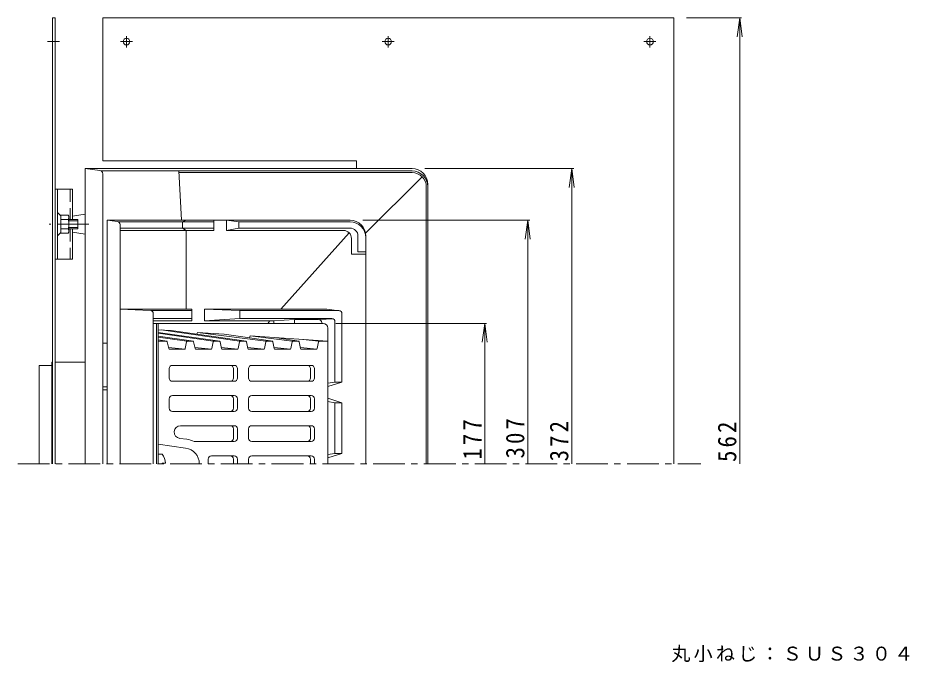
# Model space of a CAD drawing. Units: millimetres, scale not verified. Extents: x -448 to 408, y -549 to 465.
# Drawn here: x -231 to 331, y 59 to 465 of the extents above; entities that cross this region are included whole.
import ezdxf

# ---------------------------------------------------------------- set-up
doc = ezdxf.new("R2010")
doc.units = ezdxf.units.MM
doc.header["$LTSCALE"] = 4
doc.linetypes.add('CHAIN1', pattern=[8, 5, -1, 1, -1])
doc.linetypes.add('DASHED2', pattern=[3, 2, -1])
for name, color, linetype, lineweight in [('2-0__2-c_Shi', 4, 'Continuous', 9), ('2-1__2-9_Kut', 6, 'Continuous', 9), ('2-2__2-b_Tat', 3, 'Continuous', 9), ('2-4__2-3_Kyo', 7, 'Continuous', 9), ('2-5__2-4_A_b', 7, 'Continuous', 9), ('2-8__2-6_B_b', 2, 'Continuous', 9), ('2-A_2-Aﾚｲﾔ', 2, 'Continuous', 9)]:
    doc.layers.add(name, color=color, linetype=linetype, lineweight=lineweight)
doc.styles.add('ＭＳ ゴシック', font='')
doc.styles.get('ＭＳ ゴシック').set_extended_font_data('MS Gothic')

msp = doc.modelspace()

# ---------------------------------------------------------------- linework, layer by layer
at = {"layer": '2-0__2-c_Shi'}
for p, q in [((17.187, 370.346), (-188.813, 370.346)), ((-179.542, 369.082), (-188.813, 370.346)), ((-188.813, 370.346), (-188.813, 184.347)), ((17.187, 368.846), (-178.837, 368.846)), ((-177.813, 367.101), (-177.813, 184.347)), ((-129.729, 368.846), (-128.114, 337.847)), ((17.187, 367.847), (-129.677, 367.847)), ((-12.068, 329.717), (23.547, 365.215)), ((27.187, 360.346), (27.187, 184.347)), ((26.187, 358.847), (26.187, 184.347)), ((-196.813, 340.346), (-188.813, 341.577)), ((-196.813, 340.346), (-196.813, 338.346)), ((-196.813, 332.347), (-196.813, 330.346)), ((-196.813, 330.346), (-188.813, 329.116)), ((-177.813, 260.347), (-174.891, 260.15)), ((-174.891, 260.347), (-177.813, 260.347)), ((-209.772, 248.347), (-209.413, 248.347)), ((-209.772, 248.347), (-209.772, 184.347)), ((-207.813, 248.347), (-188.813, 248.347)), ((-217.772, 246.347), (-209.772, 246.347)), ((-217.772, 246.347), (-217.772, 184.347)), ((-177.813, 232.847), (-174.891, 232.847)), ((-174.891, 230.977), (-177.813, 230.846))]:
    msp.add_line(p, q, dxfattribs=at)
at = {"layer": '2-0__2-c_Shi', "linetype": 'CHAIN1'}
for p, q in [((-186.511, 335.346), (-211.522, 335.346)), ((-231.303, 184.347), (199.305, 184.347))]:
    msp.add_line(p, q, dxfattribs=at)
at = {"layer": '2-0__2-c_Shi'}
for centre, radius, end in [((-179.813, 367.101), 2, 82.23445), ((17.187, 360.346), 10, 90), ((17.187, 358.846), 10, 90), ((17.187, 358.847), 9, 90)]:
    msp.add_arc(centre, radius, 0, end, dxfattribs=at)
at = {"layer": '2-1__2-9_Kut'}
for p, q in [((-21.891, 337.847), (-174.891, 337.847)), ((-168.643, 337.066), (-174.891, 337.847)), ((-174.891, 337.847), (-174.891, 184.347)), ((-127.508, 336.847), (-125.099, 337.847)), ((-107.818, 337.847), (-107.818, 331.347)), ((-99.818, 337.847), (-99.818, 331.347)), ((-91.891, 336.847), (-99.818, 337.847)), ((-107.818, 336.847), (-167.952, 336.847)), ((-166.891, 335.081), (-166.891, 184.347)), ((-107.818, 332.847), (-166.891, 332.847)), ((-127.508, 336.847), (-127.508, 332.847)), ((-99.818, 331.347), (-91.891, 332.847)), ((-91.891, 336.847), (-91.891, 332.847)), ((-21.891, 336.847), (-91.891, 336.847)), ((-21.891, 332.847), (-91.891, 332.847)), ((-107.818, 331.347), (-166.891, 331.347)), ((-26.029, 331.347), (-99.818, 331.347)), ((-65.594, 281.846), (-22.418, 329.804)), ((-21.029, 326.347), (-21.029, 316.347)), ((-16.891, 327.847), (-16.891, 317.847)), ((-11.891, 327.846), (-11.891, 194.915)), ((-11.891, 316.347), (-21.029, 316.347)), ((-11.891, 317.847), (-16.891, 317.847)), ((-121.619, 281.846), (-166.891, 281.846)), ((-147.796, 280.937), (-166.891, 281.846)), ((-121.619, 281.846), (-121.619, 274.346)), ((-113.619, 281.846), (-113.619, 274.346)), ((-91.391, 280.847), (-113.619, 281.846)), ((-36.485, 281.846), (-113.619, 281.846)), ((-36.485, 281.846), (-28.704, 280.83)), ((-121.619, 280.847), (-147.288, 280.847)), ((-145.891, 278.94), (-145.891, 184.347)), ((-121.619, 275.846), (-145.891, 275.846)), ((-113.619, 274.346), (-91.391, 275.846)), ((-91.391, 280.847), (-91.391, 275.846)), ((-28.963, 280.847), (-91.391, 280.847)), ((-33.391, 275.846), (-91.391, 275.846)), ((-41.123, 275.178), (-32.781, 275.751)), ((-26.963, 278.847), (-26.963, 235.846)), ((-145.891, 274.346), (-121.619, 274.346)), ((-113.619, 274.346), (-69.916, 274.346)), ((-73.697, 272.847), (-72.346, 274.347)), ((-69.916, 274.347), (-56.891, 275.273)), ((-69.916, 272.847), (-69.916, 274.347)), ((-41.733, 275.273), (-56.891, 275.273)), ((-56.891, 272.847), (-56.891, 275.273)), ((-39.733, 273.273), (-39.733, 272.847)), ((-31.391, 273.846), (-31.391, 235.846)), ((-35.892, 233.033), (-26.963, 235.846)), ((-35.892, 235.179), (-31.391, 235.846)), ((-26.963, 235.846), (-31.391, 235.846)), ((-26.963, 222.847), (-35.892, 225.66)), ((-35.892, 223.514), (-31.391, 222.847)), ((-26.963, 222.847), (-31.391, 222.847)), ((-31.391, 222.847), (-31.391, 190.846)), ((-26.963, 222.847), (-26.963, 190.846)), ((-11.891, 194.915), (-11.891, 184.347)), ((-35.892, 188.033), (-26.963, 190.846)), ((-35.892, 190.179), (-31.391, 190.846)), ((-26.963, 190.846), (-31.391, 190.846))]:
    msp.add_line(p, q, dxfattribs=at)
msp.add_lwpolyline([(-127.508, 332.847), (-125.099, 331.347), (-125.099, 281.846)], dxfattribs=at)
for centre, radius, end in [((-21.891, 327.846), 10, 90), ((-168.891, 335.081), 2, 82.87463), ((-21.891, 326.847), 10, 90), ((-21.891, 327.847), 5, 90), ((-26.029, 326.347), 5, 90), ((-147.891, 278.94), 2, 87.27368), ((-33.391, 273.846), 2, 90), ((-28.963, 278.847), 2, 90), ((-41.733, 273.273), 2, 90)]:
    msp.add_arc(centre, radius, 0, end, dxfattribs=at)
at = {"layer": '2-2__2-b_Tat'}
for p, q in [((-38.891, 272.847), (-145.891, 272.847)), ((-143.891, 184.347), (-143.891, 272.847)), ((-142.891, 272.847), (-142.891, 184.347)), ((-35.892, 269.846), (-35.892, 184.347)), ((-142.891, 268.847), (-134.556, 268.281)), ((-142.891, 267.11), (-103.887, 261.592)), ((-108.129, 261.592), (-142.891, 266.601)), ((-142.891, 264.759), (-120.504, 261.592)), ((-124.746, 261.592), (-142.891, 264.206)), ((-91.512, 261.592), (-140.936, 268.714)), ((-134.556, 268.281), (-87.27, 261.592)), ((-118.39, 265.994), (-118.143, 267.168)), ((-118.143, 267.168), (-74.895, 261.592)), ((-118.143, 267.168), (-101.172, 266.018)), ((-70.654, 261.592), (-101.172, 266.018)), ((-85.166, 263.696), (-84.909, 264.915)), ((-84.909, 264.915), (-58.278, 261.592)), ((-84.909, 264.915), (-35.892, 261.592)), ((-142.891, 262.389), (-137.253, 261.592)), ((-141.495, 261.592), (-142.891, 261.793)), ((-137.648, 261.592), (-142.891, 261.592)), ((-136.152, 256.948), (-137.162, 261.207)), ((-124.898, 261.188), (-125.728, 256.967)), ((-120.951, 261.592), (-124.408, 261.592)), ((-119.53, 256.956), (-120.463, 261.199)), ((-108.213, 261.195), (-109.107, 256.96)), ((-104.293, 261.592), (-107.724, 261.592)), ((-102.91, 256.961), (-103.804, 261.195)), ((-91.596, 261.195), (-92.489, 256.961)), ((-87.676, 261.592), (-91.107, 261.592)), ((-86.293, 256.961), (-87.187, 261.195)), ((-74.979, 261.195), (-75.873, 256.961)), ((-71.059, 261.592), (-74.49, 261.592)), ((-69.676, 256.96), (-70.57, 261.195)), ((-67.938, 263.764), (-54.038, 261.592)), ((-58.361, 261.195), (-59.256, 256.96)), ((-54.444, 261.592), (-57.872, 261.592)), ((-53.059, 256.96), (-53.955, 261.195)), ((-51.675, 262.662), (-41.652, 261.592)), ((-41.736, 261.196), (-42.638, 256.96)), ((-41.248, 261.592), (-35.892, 261.592)), ((-136.287, 257.638), (-125.807, 256.564)), ((-126.219, 256.564), (-135.665, 256.564)), ((-119.67, 257.638), (-109.19, 256.564)), ((-109.596, 256.564), (-119.041, 256.564)), ((-103.053, 257.638), (-92.573, 256.564)), ((-92.979, 256.564), (-102.421, 256.564)), ((-86.436, 257.638), (-75.956, 256.564)), ((-76.362, 256.564), (-85.804, 256.564)), ((-69.819, 257.638), (-59.34, 256.564)), ((-59.745, 256.564), (-69.187, 256.564)), ((-53.202, 257.638), (-42.722, 256.564)), ((-43.127, 256.564), (-52.57, 256.564)), ((-135.82, 244.347), (-135.82, 238.346)), ((-133.82, 246.347), (-94.927, 246.347)), ((-95.402, 238.346), (-95.402, 244.347)), ((-92.927, 238.346), (-92.927, 244.347)), ((-85.856, 238.346), (-85.856, 244.347)), ((-46.377, 246.347), (-83.856, 246.347)), ((-46.851, 244.347), (-46.851, 238.346)), ((-44.377, 244.347), (-44.377, 238.346)), ((-133.82, 236.347), (-94.927, 236.347)), ((-46.377, 236.347), (-83.856, 236.347)), ((-135.82, 225.347), (-135.82, 219.346)), ((-133.82, 227.346), (-94.927, 227.346)), ((-95.402, 219.346), (-95.402, 225.347)), ((-92.927, 219.346), (-92.927, 225.347)), ((-85.856, 219.346), (-85.856, 225.347)), ((-46.377, 227.346), (-83.856, 227.346)), ((-46.851, 225.347), (-46.851, 219.346)), ((-44.377, 225.347), (-44.377, 219.346)), ((-133.82, 217.347), (-94.927, 217.347)), ((-46.377, 217.347), (-83.856, 217.347)), ((-94.927, 208.346), (-128.743, 208.346)), ((-83.856, 208.346), (-46.377, 208.346)), ((-95.402, 200.347), (-95.402, 206.347)), ((-92.927, 200.347), (-92.927, 206.347)), ((-85.856, 206.347), (-85.856, 200.347)), ((-46.851, 200.347), (-46.851, 206.347)), ((-44.377, 200.347), (-44.377, 206.347)), ((-129.282, 200.383), (-124.79, 199.771)), ((-94.927, 198.347), (-120.085, 198.347)), ((-83.856, 198.347), (-46.377, 198.347)), ((-142.891, 196.619), (-125.541, 194.255)), ((-111.235, 187.347), (-111.235, 184.347)), ((-109.235, 189.347), (-94.927, 189.347)), ((-95.402, 187.347), (-95.402, 184.347)), ((-92.927, 187.347), (-92.927, 184.347)), ((-85.856, 184.347), (-85.856, 187.347)), ((-46.377, 189.347), (-83.856, 189.347)), ((-46.851, 187.347), (-46.851, 184.347)), ((-44.377, 187.347), (-44.377, 184.347))]:
    msp.add_line(p, q, dxfattribs=at)
for centre, radius, start, end in [((-38.891, 269.846), 3, 0, 90), ((-137.648, 261.091), 0.5, 13.34358, 90), ((-124.408, 261.091), 0.5, 90, 168.87881), ((-120.951, 261.091), 0.5, 12.4001, 90), ((-107.724, 261.091), 0.5, 90, 168.08211), ((-104.293, 261.091), 0.5, 11.91512, 90), ((-91.107, 261.091), 0.5, 90, 168.08488), ((-87.676, 261.091), 0.5, 11.91512, 90), ((-74.49, 261.091), 0.5, 90, 168.08488), ((-71.059, 261.091), 0.5, 11.91789, 90), ((-57.872, 261.091), 0.5, 90, 168.07655), ((-54.444, 261.091), 0.5, 11.93852, 90), ((-41.248, 261.091), 0.5, 90, 167.98415), ((-135.665, 257.064), 0.5, 193.34358, 270), ((-126.219, 257.064), 0.5, 270, 348.8788), ((-119.041, 257.064), 0.5, 192.4001, 270), ((-109.596, 257.064), 0.5, 270, 348.08211), ((-102.421, 257.064), 0.5, 191.91512, 270), ((-92.979, 257.064), 0.5, 270, 348.08488), ((-85.804, 257.064), 0.5, 191.91512, 270), ((-76.362, 257.064), 0.5, 270, 348.08488), ((-69.187, 257.064), 0.5, 191.91789, 270), ((-59.745, 257.064), 0.5, 270, 348.07654), ((-52.57, 257.064), 0.5, 191.93852, 270), ((-43.127, 257.064), 0.5, 270, 347.98415), ((-133.82, 244.347), 2, 90, 180), ((-97.402, 244.347), 2, 0, 90), ((-94.927, 244.347), 2, 0, 90), ((-83.856, 244.347), 2, 90, 180), ((-48.851, 244.347), 2, 0, 90), ((-46.377, 244.347), 2, 0, 90), ((-133.82, 238.346), 2, 180, 270), ((-97.402, 238.346), 2, 270, 0), ((-94.927, 238.346), 2, 270, 0), ((-83.856, 238.346), 2, 180, 270), ((-48.851, 238.346), 2, 270, 0), ((-46.377, 238.346), 2, 270, 0), ((-133.82, 225.347), 2, 90, 180), ((-97.402, 225.347), 2, 0, 90), ((-94.927, 225.347), 2, 0, 90), ((-83.856, 225.347), 2, 90, 180), ((-48.851, 225.347), 2, 0, 90), ((-46.377, 225.347), 2, 0, 90), ((-133.82, 219.346), 2, 180, 270), ((-97.402, 219.346), 2, 270, 0), ((-94.927, 219.346), 2, 270, 0), ((-83.856, 219.346), 2, 180, 270), ((-48.851, 219.346), 2, 270, 0), ((-46.377, 219.346), 2, 270, 0), ((-128.743, 204.347), 4, 90, 262.24083), ((-97.402, 206.347), 2, 0, 90), ((-94.927, 206.347), 2, 0, 90), ((-83.856, 206.347), 2, 90, 180), ((-48.851, 206.347), 2, 0, 90), ((-46.377, 206.347), 2, 0, 90), ((-126.892, 184.347), 15.567, 64.07133, 82.24078), ((-97.402, 200.347), 2, 270, 0), ((-94.927, 200.347), 2, 270, 0), ((-83.856, 200.347), 2, 180, 270), ((-48.851, 200.347), 2, 270, 0), ((-46.377, 200.347), 2, 270, 0), ((-126.892, 184.347), 10, 0, 82.24078), ((-109.235, 187.347), 2, 90, 180), ((-97.402, 187.347), 2, 0, 90), ((-94.927, 187.347), 2, 0, 90), ((-83.856, 187.347), 2, 90, 180), ((-48.851, 187.347), 2, 0, 90), ((-46.377, 187.347), 2, 0, 90)]:
    msp.add_arc(centre, radius, start, end, dxfattribs=at)
at = {"layer": '2-4__2-3_Kyo'}
for p, q in [((190.187, 465.346), (224.962, 465.346)), ((223.762, 465.346), (222.196, 453.449)), ((223.762, 465.346), (225.328, 453.449)), ((223.762, 184.347), (223.762, 465.346)), ((25.187, 370.346), (119.081, 370.346)), ((117.881, 370.346), (116.315, 358.449)), ((117.881, 370.346), (119.448, 358.449)), ((117.881, 184.347), (117.881, 370.346)), ((-13.891, 337.847), (91.363, 337.847)), ((90.163, 337.847), (88.596, 325.949)), ((90.163, 337.847), (91.729, 325.949)), ((90.163, 184.347), (90.163, 337.847)), ((-30.891, 272.847), (64.204, 272.847)), ((63.004, 272.847), (61.437, 260.949)), ((63.004, 272.847), (64.57, 260.949)), ((63.004, 184.347), (63.004, 272.847))]:
    msp.add_line(p, q, dxfattribs=at)
at = {"layer": '2-8__2-6_B_b'}
for p, q in [((-207.813, 465.346), (-209.413, 465.346)), ((-209.413, 465.346), (-209.413, 184.347)), ((-207.813, 465.346), (-207.813, 184.347)), ((-177.813, 375.346), (-177.813, 465.346)), ((182.187, 465.346), (-177.813, 465.346)), ((182.187, 465.346), (182.187, 184.347)), ((-17.813, 375.346), (-177.813, 375.346)), ((-17.813, 375.346), (-17.813, 370.346)), ((-206.212, 357.346), (-206.212, 313.346)), ((-206.212, 327.934), (-204.112, 330.034)), ((-196.813, 330.346), (-196.813, 313.346)), ((-196.813, 313.346), (-207.813, 313.346))]:
    msp.add_line(p, q, dxfattribs=at)
at = {"layer": '2-8__2-6_B_b', "linetype": 'CHAIN1'}
for p, q in [((-212.58, 450.346), (-205.024, 450.346)), ((-166.675, 450.346), (-159.118, 450.346)), ((-162.813, 453.823), (-162.813, 446.56)), ((-1.675, 450.346), (5.882, 450.346)), ((2.187, 453.823), (2.187, 446.56)), ((163.325, 450.346), (170.882, 450.346)), ((167.187, 453.823), (167.187, 446.56))]:
    msp.add_line(p, q, dxfattribs=at)
at = {"layer": '2-8__2-6_B_b', "linetype": 'DASHED2'}
for p, q in [((-198.413, 357.346), (-198.413, 338.346)), ((-198.413, 332.347), (-198.413, 313.346))]:
    msp.add_line(p, q, dxfattribs=at)
at = {"layer": '2-8__2-6_B_b'}
for points in [[(-196.813, 340.346), (-196.813, 357.346), (-207.813, 357.346)], [(-206.212, 342.759), (-204.112, 340.659), (-204.112, 330.034)]]:
    msp.add_lwpolyline(points, dxfattribs=at)
for centre in [(-162.813, 450.346), (2.187, 450.346), (167.187, 450.346)]:
    msp.add_circle(centre, 2.1, dxfattribs=at)
at = {"layer": '2-A_2-Aﾚｲﾔ'}
for p, q in [((-199.603, 341.097), (-204.112, 341.097)), ((-199.603, 338.21), (-204.112, 338.21)), ((-199.112, 339.653), (-199.112, 331.04)), ((-199.112, 338.346), (-193.412, 338.346)), ((-199.112, 337.477), (-193.412, 337.477)), ((-193.412, 332.347), (-193.412, 338.346)), ((-199.603, 332.483), (-204.112, 332.483)), ((-199.112, 333.217), (-193.412, 333.217)), ((-199.112, 332.347), (-193.412, 332.347)), ((-199.603, 329.597), (-204.112, 329.597)), ((-140.291, 190.347), (-142.891, 190.347)), ((-138.302, 184.826), (-140.291, 184.826)), ((-140.291, 184.826), (-140.291, 184.347))]:
    msp.add_line(p, q, dxfattribs=at)
for centre, radius, start, end in [((-201.48, 339.653), 2.368, 322.44278, 37.55722), ((-207.71, 335.346), 8.598, 340.548, 19.452), ((-201.48, 331.04), 2.368, 322.44278, 37.55722), ((-148.291, 184.347), 10, 2.74507, 36.87086)]:
    msp.add_arc(centre, radius, start, end, dxfattribs=at)

# ---------------------------------------------------------------- texts
at = {"layer": '2-4__2-3_Kyo', "color": 2, "char_height": 11.73, "attachment_point": 7, "rotation": 90, "style": 'ＭＳ ゴシック'}
for s, insert in [('\\T1.27;\\W0.9;177', (61.004, 186.971)), ('\\T1.27;\\W0.9;307', (88.163, 187.71)), ('\\T1.27;\\W0.9;372', (115.881, 185.862)), ('\\T1.27;\\W0.9;562', (221.762, 185.492))]:
    msp.add_mtext(s, dxfattribs=dict(at, insert=insert))
at = {"layer": '2-5__2-4_A_b', "insert": (180.66, 59.352), "char_height": 8.798, "attachment_point": 7, "style": 'ＭＳ ゴシック'}
msp.add_mtext('\\T1.17;丸小ねじ：ＳＵＳ３０４', dxfattribs=at)

doc.saveas('drawing.dxf')
